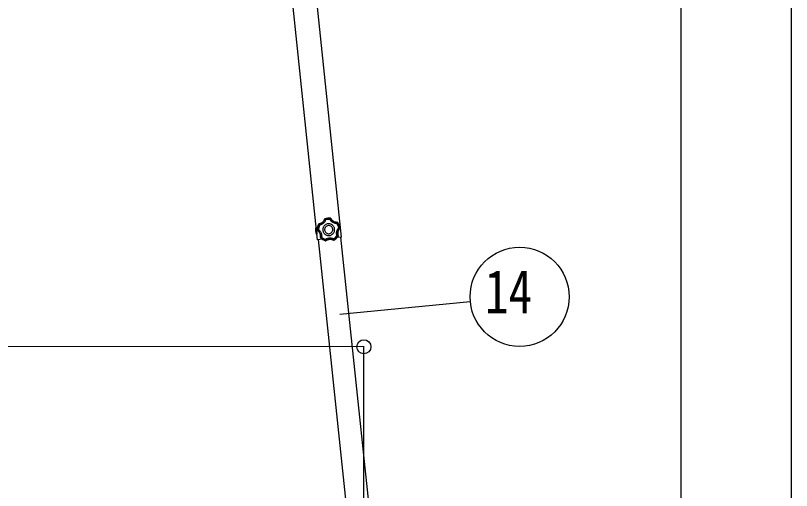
# Model space of a CAD drawing. Units: millimetres, scale not verified. Extents: x -12615 to 12615, y -8910 to 8910.
# Drawn here: x -8831 to -7422, y -4799 to -3936 of the extents above; entities that cross this region are included whole.
import ezdxf
from ezdxf.enums import TextEntityAlignment as Align

# ---------------------------------------------------------------- set-up
doc = ezdxf.new("R2010")
doc.units = ezdxf.units.MM
doc.header["$LTSCALE"] = 40
for name, color, linetype in [('0-4_YKK_13', 4, 'Continuous'), ('0-5_YKK_A1', 4, 'Continuous'), ('0-6_YKK_D', 6, 'Continuous')]:
    doc.layers.add(name, color=color, linetype=linetype)
doc.styles.add('ＭＳ ゴシック', font='')
doc.styles.get('ＭＳ ゴシック').set_extended_font_data('MS Gothic')

msp = doc.modelspace()

# ---------------------------------------------------------------- linework, layer by layer
at = {"layer": '0-4_YKK_13'}
for p, q in [((-8269.77, -4305.34), (-8270.08, -4305.68)), ((-8269.77, -4305.34), (-8270.08, -4305.68)), ((-8269.84, -4305.98), (-8270.08, -4305.68)), ((-8269.53, -4305.65), (-8269.84, -4305.98)), ((-8269.53, -4305.65), (-8269.84, -4305.98)), ((-8269.77, -4305.34), (-8269.53, -4305.65)), ((-8258.88, -4304.71), (-8258.7, -4304.37)), ((-8258.51, -4304.99), (-8258.88, -4304.71)), ((-8258.51, -4304.99), (-8258.88, -4304.72)), ((-8258.34, -4304.65), (-8258.7, -4304.37)), ((-8258.34, -4304.65), (-8258.7, -4304.37)), ((-8258.34, -4304.65), (-8258.51, -4304.99)), ((-8246.63, -4312.13), (-8246.41, -4311.81)), ((-8246.22, -4312.33), (-8246.63, -4312.13)), ((-8246.22, -4312.32), (-8246.63, -4312.13)), ((-8246, -4312), (-8246.41, -4311.81)), ((-8246, -4312), (-8246.41, -4311.81)), ((-8246, -4312), (-8246.22, -4312.32)), ((-8285.76, -4320.54), (-8285.05, -4320.48)), ((-8285.76, -4320.54), (-8285.2, -4327.02)), ((-8284.63, -4333.49), (-8285.2, -4327.02)), ((-8285.05, -4320.48), (-8283.92, -4333.43)), ((-8283.45, -4325.89), (-8283.09, -4325.76)), ((-8283.45, -4325.89), (-8283.22, -4326.29)), ((-8283.45, -4325.89), (-8283.23, -4326.29)), ((-8282.86, -4326.16), (-8283.22, -4326.29)), ((-8283.09, -4325.76), (-8282.86, -4326.16)), ((-8283.08, -4325.76), (-8282.86, -4326.16)), ((-8280.57, -4314.8), (-8280.95, -4315.06)), ((-8280.57, -4314.8), (-8280.95, -4315.06)), ((-8280.68, -4315.34), (-8280.95, -4315.06)), ((-8280.3, -4315.08), (-8280.68, -4315.34)), ((-8280.3, -4315.08), (-8280.68, -4315.34)), ((-8280.57, -4314.8), (-8280.3, -4315.08)), ((-8242.19, -4322.6), (-8242.04, -4322.17)), ((-8242.19, -4322.6), (-8242.04, -4322.17)), ((-8241.81, -4322.66), (-8242.19, -4322.6)), ((-8242.04, -4322.17), (-8241.66, -4322.23)), ((-8241.81, -4322.66), (-8241.66, -4322.23)), ((-8241.81, -4322.66), (-8241.66, -4322.23)), ((-8284.63, -4333.49), (-8283.92, -4333.43)), ((-8277.79, -4339.09), (-8277.44, -4338.92)), ((-8277.79, -4339.09), (-8277.66, -4339.53)), ((-8277.79, -4339.09), (-8277.66, -4339.53)), ((-8277.31, -4339.36), (-8277.66, -4339.53)), ((-8277.44, -4338.92), (-8277.31, -4339.36)), ((-8277.44, -4338.92), (-8277.31, -4339.36)), ((-8245.36, -4336.56), (-8245.31, -4336.11)), ((-8245.36, -4336.56), (-8245.31, -4336.11)), ((-8244.99, -4336.67), (-8245.36, -4336.56)), ((-8245.31, -4336.11), (-8244.94, -4336.22)), ((-8244.99, -4336.67), (-8244.94, -4336.22)), ((-8244.99, -4336.67), (-8244.94, -4336.22)), ((-8268.15, -4344.86), (-8267.7, -4344.77)), ((-8268.15, -4344.86), (-8267.7, -4344.77)), ((-8268.14, -4345.25), (-8268.15, -4344.86)), ((-8268.14, -4345.25), (-8267.69, -4345.16)), ((-8268.14, -4345.25), (-8267.69, -4345.16)), ((-8267.7, -4344.77), (-8267.69, -4345.16)), ((-8253.89, -4343.56), (-8253.43, -4343.57)), ((-8253.83, -4343.95), (-8253.89, -4343.57)), ((-8253.89, -4343.57), (-8253.43, -4343.58)), ((-8253.83, -4343.95), (-8253.37, -4343.96)), ((-8253.83, -4343.95), (-8253.37, -4343.96)), ((-8253.43, -4343.58), (-8253.37, -4343.96))]:
    msp.add_line(p, q, dxfattribs=at)
for points in [[(-8270.08, -4305.68), (-8270.27, -4306.32), (-8270.5, -4306.95), (-8270.73, -4307.49), (-8270.87, -4307.8), (-8271.02, -4308.1), (-8271.17, -4308.39), (-8271.34, -4308.69), (-8271.51, -4308.98), (-8272.13, -4309.87), (-8272.98, -4310.9), (-8273.94, -4311.83), (-8275, -4312.65), (-8276.13, -4313.35), (-8277.1, -4313.84), (-8277.41, -4313.97), (-8277.72, -4314.09), (-8278.04, -4314.21), (-8278.36, -4314.31), (-8278.68, -4314.41), (-8279.25, -4314.56), (-8279.91, -4314.7), (-8280.57, -4314.8)], [(-8280.3, -4315.08), (-8279.65, -4314.97), (-8279, -4314.84), (-8278.42, -4314.69), (-8278.11, -4314.59), (-8277.79, -4314.48), (-8277.48, -4314.37), (-8277.17, -4314.25), (-8276.87, -4314.12), (-8276.37, -4313.89), (-8275.79, -4313.58), (-8275.23, -4313.25), (-8274.93, -4313.05), (-8274.65, -4312.86), (-8274.39, -4312.67), (-8274.12, -4312.46), (-8273.87, -4312.25), (-8273.37, -4311.81), (-8272.46, -4310.87), (-8271.65, -4309.83), (-8271.13, -4309.02), (-8270.81, -4308.44), (-8270.52, -4307.85), (-8270.26, -4307.24), (-8270.03, -4306.62), (-8269.84, -4305.98)], [(-8269.84, -4305.98), (-8269.8, -4306.01), (-8269.73, -4306.07), (-8269.61, -4306.15), (-8269.46, -4306.26), (-8269.29, -4306.39), (-8269.09, -4306.55), (-8268.87, -4306.71), (-8268.63, -4306.9), (-8268.39, -4307.09), (-8268.15, -4307.29), (-8268.39, -4307.95), (-8268.65, -4308.59), (-8268.92, -4309.15), (-8269.08, -4309.46), (-8269.24, -4309.76), (-8269.42, -4310.06), (-8269.6, -4310.36), (-8269.79, -4310.65), (-8270.39, -4311.5), (-8271.28, -4312.56), (-8272.27, -4313.52), (-8272.62, -4313.82), (-8272.89, -4314.04), (-8273.17, -4314.26), (-8273.45, -4314.46), (-8273.73, -4314.66), (-8274.12, -4314.91), (-8274.71, -4315.27), (-8275.31, -4315.6), (-8275.93, -4315.9), (-8276.57, -4316.16), (-8277.22, -4316.4), (-8277.89, -4316.61), (-8278.56, -4316.79), (-8279.24, -4316.94)], [(-8258.7, -4304.37), (-8261.5, -4304.05), (-8264.3, -4304.11), (-8267.07, -4304.54), (-8269.77, -4305.34)], [(-8258.7, -4304.37), (-8261.5, -4304.05), (-8264.3, -4304.11), (-8267.07, -4304.54), (-8269.77, -4305.34)], [(-8258.88, -4304.72), (-8261.57, -4304.42), (-8264.27, -4304.48), (-8266.93, -4304.89), (-8269.53, -4305.65)], [(-8269.53, -4305.65), (-8269.5, -4305.68), (-8269.44, -4305.75), (-8269.34, -4305.86), (-8269.22, -4306), (-8269.07, -4306.17), (-8268.91, -4306.36), (-8268.73, -4306.57), (-8268.54, -4306.8), (-8268.35, -4307.04), (-8268.15, -4307.29)], [(-8259.96, -4306.57), (-8264.09, -4306.47), (-8268.15, -4307.29)], [(-8258.88, -4304.72), (-8258.9, -4304.75), (-8258.95, -4304.83), (-8259.03, -4304.96), (-8259.12, -4305.12), (-8259.24, -4305.31), (-8259.37, -4305.53), (-8259.5, -4305.77), (-8259.65, -4306.03), (-8259.8, -4306.3), (-8259.96, -4306.57)], [(-8258.51, -4304.99), (-8258.54, -4305.02), (-8258.61, -4305.09), (-8258.71, -4305.2), (-8258.84, -4305.33), (-8258.99, -4305.49), (-8259.16, -4305.68), (-8259.35, -4305.88), (-8259.54, -4306.1), (-8259.75, -4306.33), (-8259.96, -4306.57)], [(-8246.63, -4312.13), (-8246.65, -4312.17), (-8246.67, -4312.26), (-8246.72, -4312.4), (-8246.78, -4312.58), (-8246.85, -4312.79), (-8246.93, -4313.02), (-8247.03, -4313.28), (-8247.13, -4313.56), (-8247.24, -4313.85), (-8247.35, -4314.15), (-8248.06, -4314.12), (-8248.76, -4314.06), (-8249.45, -4313.97), (-8250.15, -4313.85), (-8250.83, -4313.69), (-8251.84, -4313.39), (-8253.13, -4312.88), (-8254.37, -4312.25), (-8254.9, -4311.94), (-8255.2, -4311.75), (-8255.49, -4311.55), (-8255.77, -4311.35), (-8256.05, -4311.14), (-8256.4, -4310.87), (-8256.92, -4310.41), (-8257.43, -4309.93), (-8257.91, -4309.43), (-8258.37, -4308.9), (-8258.81, -4308.35), (-8259.22, -4307.78), (-8259.6, -4307.18), (-8259.96, -4306.57)], [(-8258.51, -4304.99), (-8258.21, -4305.59), (-8257.88, -4306.16), (-8257.52, -4306.72), (-8257.13, -4307.25), (-8256.71, -4307.77), (-8256.27, -4308.26), (-8255.8, -4308.72), (-8255.31, -4309.16), (-8254.97, -4309.44), (-8254.71, -4309.64), (-8254.45, -4309.84), (-8254.17, -4310.02), (-8253.89, -4310.21), (-8253.52, -4310.43), (-8252.35, -4311.04), (-8251.13, -4311.51), (-8250.18, -4311.79), (-8249.85, -4311.86), (-8249.53, -4311.93), (-8249.2, -4311.98), (-8248.87, -4312.03), (-8248.54, -4312.07), (-8247.96, -4312.12), (-8247.3, -4312.14), (-8246.63, -4312.13)], [(-8246.41, -4311.81), (-8247.09, -4311.83), (-8247.76, -4311.81), (-8248.34, -4311.76), (-8248.67, -4311.72), (-8249.01, -4311.67), (-8249.34, -4311.61), (-8249.67, -4311.54), (-8249.99, -4311.47), (-8251.04, -4311.16), (-8252.27, -4310.67), (-8253.46, -4310.04), (-8254.57, -4309.29), (-8255.58, -4308.43), (-8256.34, -4307.65), (-8256.56, -4307.4), (-8256.78, -4307.14), (-8256.99, -4306.87), (-8257.18, -4306.6), (-8257.38, -4306.33), (-8257.7, -4305.83), (-8258.03, -4305.25), (-8258.34, -4304.65)], [(-8246.22, -4312.33), (-8246.24, -4312.36), (-8246.29, -4312.45), (-8246.36, -4312.57), (-8246.46, -4312.73), (-8246.57, -4312.92), (-8246.7, -4313.14), (-8246.85, -4313.37), (-8247.01, -4313.62), (-8247.18, -4313.88), (-8247.35, -4314.15)], [(-8242.04, -4322.17), (-8242.59, -4319.51), (-8243.48, -4316.97), (-8244.69, -4314.56), (-8246.22, -4312.33)], [(-8241.65, -4322.23), (-8242.22, -4319.47), (-8243.14, -4316.82), (-8244.4, -4314.32), (-8246, -4312)], [(-8241.66, -4322.23), (-8242.22, -4319.47), (-8243.14, -4316.83), (-8244.4, -4314.32), (-8246, -4312)], [(-8280.95, -4315.06), (-8282.12, -4317.62), (-8282.93, -4320.31), (-8283.38, -4323.07), (-8283.45, -4325.89)], [(-8280.95, -4315.06), (-8282.12, -4317.62), (-8282.93, -4320.31), (-8283.38, -4323.07), (-8283.45, -4325.89)], [(-8283.23, -4326.29), (-8282.67, -4326.67), (-8282.14, -4327.08), (-8281.7, -4327.47), (-8281.45, -4327.69), (-8281.21, -4327.93), (-8280.98, -4328.17), (-8280.75, -4328.42), (-8280.53, -4328.67), (-8279.87, -4329.53), (-8279.16, -4330.66), (-8278.57, -4331.86), (-8278.11, -4333.12), (-8277.79, -4334.41), (-8277.64, -4335.49), (-8277.61, -4335.82), (-8277.59, -4336.16), (-8277.57, -4336.5), (-8277.57, -4336.83), (-8277.58, -4337.17), (-8277.61, -4337.75), (-8277.68, -4338.42), (-8277.79, -4339.09)], [(-8280.68, -4315.34), (-8281.79, -4317.81), (-8282.57, -4320.39), (-8283, -4323.05), (-8283.08, -4325.76)], [(-8283.08, -4325.76), (-8283.04, -4325.74), (-8282.96, -4325.7), (-8282.82, -4325.64), (-8282.65, -4325.57), (-8282.45, -4325.48), (-8282.21, -4325.39), (-8281.96, -4325.28), (-8281.68, -4325.17), (-8281.39, -4325.06), (-8281.09, -4324.95)], [(-8282.86, -4326.16), (-8282.82, -4326.13), (-8282.75, -4326.08), (-8282.63, -4325.99), (-8282.48, -4325.88), (-8282.3, -4325.76), (-8282.09, -4325.61), (-8281.87, -4325.46), (-8281.62, -4325.29), (-8281.36, -4325.12), (-8281.09, -4324.95), (-8280.54, -4325.38), (-8280.02, -4325.83), (-8279.57, -4326.26), (-8279.32, -4326.5), (-8279.08, -4326.76), (-8278.85, -4327.02), (-8278.62, -4327.28), (-8278.4, -4327.55), (-8277.78, -4328.39), (-8277.06, -4329.56), (-8276.44, -4330.8), (-8276.26, -4331.23), (-8276.14, -4331.55), (-8276.02, -4331.88), (-8275.91, -4332.21), (-8275.81, -4332.54), (-8275.69, -4332.98), (-8275.53, -4333.65), (-8275.41, -4334.33), (-8275.32, -4335.01), (-8275.26, -4335.7), (-8275.23, -4336.4), (-8275.24, -4337.09), (-8275.28, -4337.79), (-8275.35, -4338.49)], [(-8277.44, -4338.92), (-8277.34, -4338.26), (-8277.27, -4337.6), (-8277.24, -4337.01), (-8277.23, -4336.68), (-8277.23, -4336.35), (-8277.25, -4336.01), (-8277.27, -4335.68), (-8277.29, -4335.36), (-8277.36, -4334.81), (-8277.47, -4334.17), (-8277.62, -4333.53), (-8277.71, -4333.18), (-8277.81, -4332.86), (-8277.91, -4332.55), (-8278.02, -4332.23), (-8278.14, -4331.92), (-8278.41, -4331.32), (-8279.02, -4330.15), (-8279.76, -4329.06), (-8280.37, -4328.32), (-8280.82, -4327.84), (-8281.3, -4327.38), (-8281.79, -4326.94), (-8282.32, -4326.54), (-8282.86, -4326.16)], [(-8280.68, -4315.34), (-8280.67, -4315.35), (-8280.65, -4315.37), (-8280.63, -4315.4), (-8280.6, -4315.43), (-8280.56, -4315.48), (-8280.52, -4315.53), (-8280.47, -4315.58), (-8280.41, -4315.65), (-8280.35, -4315.72), (-8280.29, -4315.79), (-8280.21, -4315.89), (-8280.05, -4316.06), (-8279.88, -4316.26), (-8279.73, -4316.41), (-8279.64, -4316.52), (-8279.54, -4316.62), (-8279.44, -4316.73), (-8279.34, -4316.83), (-8279.24, -4316.94), (-8280.62, -4320.84), (-8281.09, -4324.95)], [(-8280.3, -4315.08), (-8280.3, -4315.09), (-8280.28, -4315.11), (-8280.27, -4315.14), (-8280.25, -4315.19), (-8280.22, -4315.24), (-8280.19, -4315.29), (-8280.15, -4315.36), (-8280.11, -4315.43), (-8280.07, -4315.52), (-8280.02, -4315.6), (-8279.96, -4315.71), (-8279.84, -4315.92), (-8279.72, -4316.14), (-8279.61, -4316.32), (-8279.54, -4316.44), (-8279.47, -4316.56), (-8279.4, -4316.69), (-8279.32, -4316.81), (-8279.24, -4316.94)], [(-8251.71, -4324.09), (-8251.86, -4322.99), (-8252.12, -4321.94), (-8252.48, -4320.93), (-8252.92, -4319.98), (-8253.46, -4319.08), (-8254.08, -4318.24), (-8254.77, -4317.46), (-8255.53, -4316.76), (-8256.35, -4316.13), (-8257.23, -4315.59), (-8258.17, -4315.12), (-8259.15, -4314.75), (-8260.17, -4314.48), (-8261.22, -4314.3), (-8262.3, -4314.23), (-8263.41, -4314.28), (-8264.5, -4314.43), (-8265.56, -4314.68), (-8266.56, -4315.04), (-8267.52, -4315.49), (-8268.42, -4316.02), (-8269.26, -4316.64), (-8270.04, -4317.33), (-8270.74, -4318.09), (-8271.37, -4318.92), (-8271.91, -4319.8), (-8272.37, -4320.73), (-8272.74, -4321.71), (-8273.02, -4322.73), (-8273.19, -4323.78), (-8273.26, -4324.87), (-8273.22, -4325.97), (-8273.07, -4327.07), (-8272.81, -4328.12), (-8272.46, -4329.13), (-8272.01, -4330.08), (-8271.48, -4330.98), (-8270.86, -4331.82), (-8270.17, -4332.6)], [(-8270.17, -4332.6), (-8269.41, -4333.3), (-8268.58, -4333.93), (-8267.7, -4334.47), (-8266.77, -4334.94), (-8265.79, -4335.31), (-8264.77, -4335.58), (-8263.71, -4335.76), (-8262.63, -4335.83), (-8261.53, -4335.79), (-8260.43, -4335.63), (-8259.38, -4335.38), (-8258.37, -4335.02), (-8257.41, -4334.57), (-8256.51, -4334.04), (-8255.67, -4333.42), (-8254.9, -4332.73), (-8254.2, -4331.97), (-8253.57, -4331.15), (-8253.02, -4330.26), (-8252.56, -4329.33), (-8252.19, -4328.35), (-8251.92, -4327.33), (-8251.74, -4326.28), (-8251.67, -4325.19), (-8251.71, -4324.09)], [(-8245.31, -4336.11), (-8245.35, -4336.11), (-8245.45, -4336.11), (-8245.59, -4336.11), (-8245.77, -4336.1), (-8246, -4336.1), (-8246.25, -4336.09), (-8246.52, -4336.09), (-8246.82, -4336.08), (-8247.13, -4336.06), (-8247.45, -4336.04), (-8247.64, -4335.37), (-8247.8, -4334.68), (-8247.93, -4333.99), (-8248.02, -4333.29), (-8248.08, -4332.59), (-8248.11, -4331.54), (-8248.03, -4330.16), (-8247.81, -4328.78), (-8247.68, -4328.18), (-8247.59, -4327.84), (-8247.49, -4327.5), (-8247.39, -4327.17), (-8247.27, -4326.84), (-8247.12, -4326.43), (-8246.85, -4325.78), (-8246.55, -4325.16), (-8246.22, -4324.54), (-8245.86, -4323.94), (-8245.47, -4323.35), (-8245.06, -4322.79), (-8244.61, -4322.24), (-8244.14, -4321.72)], [(-8244.14, -4321.72), (-8245.32, -4317.75), (-8247.35, -4314.15)], [(-8242.19, -4322.6), (-8242.66, -4323.07), (-8243.1, -4323.56), (-8243.52, -4324.08), (-8243.91, -4324.61), (-8244.27, -4325.17), (-8244.6, -4325.74), (-8244.9, -4326.33), (-8245.16, -4326.93), (-8245.32, -4327.34), (-8245.43, -4327.65), (-8245.54, -4327.96), (-8245.63, -4328.28), (-8245.72, -4328.6), (-8245.82, -4329.03), (-8246.03, -4330.33), (-8246.11, -4331.64), (-8246.07, -4332.63), (-8246.04, -4332.96), (-8246.01, -4333.29), (-8245.96, -4333.62), (-8245.9, -4333.94), (-8245.84, -4334.27), (-8245.71, -4334.84), (-8245.52, -4335.48), (-8245.31, -4336.11)], [(-8244.94, -4336.22), (-8245.16, -4335.58), (-8245.34, -4334.94), (-8245.48, -4334.36), (-8245.54, -4334.04), (-8245.6, -4333.7), (-8245.65, -4333.37), (-8245.68, -4333.04), (-8245.71, -4332.7), (-8245.75, -4331.62), (-8245.66, -4330.29), (-8245.43, -4328.97), (-8245.06, -4327.68), (-8244.55, -4326.45), (-8244.05, -4325.49), (-8243.88, -4325.2), (-8243.69, -4324.91), (-8243.51, -4324.63), (-8243.31, -4324.36), (-8243.11, -4324.09), (-8242.74, -4323.64), (-8242.29, -4323.14), (-8241.81, -4322.66)], [(-8242.04, -4322.17), (-8242.08, -4322.15), (-8242.17, -4322.13), (-8242.31, -4322.1), (-8242.5, -4322.06), (-8242.71, -4322.01), (-8242.96, -4321.95), (-8243.23, -4321.9), (-8243.52, -4321.84), (-8243.83, -4321.78), (-8244.14, -4321.72)], [(-8242.19, -4322.6), (-8242.23, -4322.58), (-8242.31, -4322.54), (-8242.44, -4322.48), (-8242.61, -4322.4), (-8242.81, -4322.3), (-8243.04, -4322.2), (-8243.29, -4322.08), (-8243.56, -4321.96), (-8243.85, -4321.84), (-8244.14, -4321.72)], [(-8277.66, -4339.53), (-8275.59, -4341.43), (-8273.28, -4343.03), (-8270.79, -4344.31), (-8268.14, -4345.25)], [(-8277.66, -4339.53), (-8275.58, -4341.43), (-8273.28, -4343.03), (-8270.79, -4344.31), (-8268.14, -4345.25)], [(-8277.44, -4338.92), (-8277.4, -4338.91), (-8277.31, -4338.89), (-8277.17, -4338.87), (-8276.99, -4338.83), (-8276.77, -4338.79), (-8276.52, -4338.74), (-8276.25, -4338.69), (-8275.96, -4338.63), (-8275.66, -4338.56), (-8275.35, -4338.49)], [(-8277.31, -4339.36), (-8277.27, -4339.34), (-8277.18, -4339.3), (-8277.05, -4339.25), (-8276.88, -4339.18), (-8276.67, -4339.09), (-8276.44, -4338.99), (-8276.19, -4338.87), (-8275.92, -4338.75), (-8275.64, -4338.62), (-8275.35, -4338.49)], [(-8277.31, -4339.36), (-8275.31, -4341.18), (-8273.09, -4342.71), (-8270.7, -4343.95), (-8268.15, -4344.86)], [(-8275.35, -4338.49), (-8272.06, -4341), (-8268.3, -4342.72)], [(-8267.7, -4344.77), (-8267.71, -4344.73), (-8267.74, -4344.64), (-8267.78, -4344.5), (-8267.84, -4344.33), (-8267.91, -4344.12), (-8267.98, -4343.88), (-8268.06, -4343.61), (-8268.14, -4343.32), (-8268.22, -4343.03), (-8268.3, -4342.72), (-8267.72, -4342.33), (-8267.11, -4341.96), (-8266.5, -4341.63), (-8265.86, -4341.32), (-8265.21, -4341.05), (-8264.23, -4340.7), (-8262.88, -4340.35), (-8261.51, -4340.13), (-8260.9, -4340.07), (-8260.54, -4340.05), (-8260.19, -4340.04), (-8259.84, -4340.04), (-8259.49, -4340.04), (-8259.05, -4340.06), (-8258.36, -4340.12), (-8257.67, -4340.2), (-8256.98, -4340.33), (-8256.3, -4340.48), (-8255.62, -4340.67), (-8254.95, -4340.9), (-8254.3, -4341.15), (-8253.65, -4341.44)], [(-8253.89, -4343.56), (-8253.88, -4343.52), (-8253.87, -4343.43), (-8253.85, -4343.29), (-8253.83, -4343.1), (-8253.8, -4342.88), (-8253.77, -4342.63), (-8253.74, -4342.36), (-8253.71, -4342.06), (-8253.68, -4341.75), (-8253.65, -4341.44)], [(-8253.65, -4341.44), (-8250.25, -4339.09), (-8247.45, -4336.04)], [(-8253.43, -4343.57), (-8253.43, -4343.53), (-8253.44, -4343.44), (-8253.45, -4343.29), (-8253.47, -4343.11), (-8253.49, -4342.88), (-8253.51, -4342.63), (-8253.54, -4342.36), (-8253.57, -4342.06), (-8253.61, -4341.75), (-8253.65, -4341.44)], [(-8253.43, -4343.57), (-8251.08, -4342.23), (-8248.93, -4340.6), (-8247.02, -4338.7), (-8245.36, -4336.56)], [(-8253.37, -4343.96), (-8250.92, -4342.57), (-8248.69, -4340.88), (-8246.7, -4338.9), (-8244.99, -4336.67)], [(-8253.37, -4343.96), (-8250.92, -4342.57), (-8248.69, -4340.88), (-8246.7, -4338.9), (-8244.99, -4336.67)], [(-8245.36, -4336.56), (-8245.41, -4336.55), (-8245.5, -4336.53), (-8245.64, -4336.5), (-8245.82, -4336.46), (-8246.04, -4336.41), (-8246.28, -4336.35), (-8246.55, -4336.28), (-8246.84, -4336.21), (-8247.14, -4336.13), (-8247.45, -4336.04)], [(-8268.15, -4344.86), (-8268.15, -4344.82), (-8268.16, -4344.72), (-8268.17, -4344.58), (-8268.19, -4344.39), (-8268.21, -4344.17), (-8268.23, -4343.92), (-8268.25, -4343.64), (-8268.27, -4343.35), (-8268.29, -4343.04), (-8268.3, -4342.72)], [(-8253.89, -4343.57), (-8254.48, -4343.26), (-8255.09, -4342.99), (-8255.71, -4342.75), (-8256.34, -4342.55), (-8256.98, -4342.38), (-8257.62, -4342.24), (-8258.27, -4342.14), (-8258.93, -4342.07), (-8259.37, -4342.05), (-8259.7, -4342.04), (-8260.03, -4342.04), (-8260.36, -4342.05), (-8260.69, -4342.06), (-8261.13, -4342.1), (-8262.43, -4342.3), (-8263.7, -4342.63), (-8264.63, -4342.97), (-8264.93, -4343.1), (-8265.24, -4343.24), (-8265.53, -4343.38), (-8265.83, -4343.54), (-8266.12, -4343.7), (-8266.62, -4344), (-8267.17, -4344.37), (-8267.7, -4344.77)], [(-8267.69, -4345.16), (-8267.15, -4344.75), (-8266.6, -4344.38), (-8266.1, -4344.07), (-8265.8, -4343.91), (-8265.5, -4343.75), (-8265.2, -4343.61), (-8264.9, -4343.47), (-8264.59, -4343.34), (-8263.56, -4342.97), (-8262.27, -4342.64), (-8260.95, -4342.45), (-8259.61, -4342.41), (-8258.28, -4342.51), (-8257.21, -4342.69), (-8256.88, -4342.76), (-8256.55, -4342.85), (-8256.23, -4342.94), (-8255.91, -4343.04), (-8255.59, -4343.15), (-8255.05, -4343.36), (-8254.43, -4343.64), (-8253.83, -4343.95)]]:
    msp.add_lwpolyline(points, dxfattribs=at)
msp.add_lwpolyline([(-8254.99, -4324.38), (-8255.28, -4322.88), (-8255.84, -4321.52), (-8256.64, -4320.31), (-8257.64, -4319.28), (-8258.83, -4318.47), (-8260.16, -4317.89), (-8261.6, -4317.58), (-8263.12, -4317.56), (-8264.61, -4317.84), (-8265.98, -4318.4), (-8267.19, -4319.2), (-8268.22, -4320.21), (-8269.03, -4321.39), (-8269.61, -4322.72), (-8269.92, -4324.16), (-8269.94, -4325.68), (-8269.66, -4327.18), (-8269.1, -4328.54), (-8268.3, -4329.75), (-8267.29, -4330.78), (-8266.1, -4331.59), (-8264.77, -4332.17), (-8263.33, -4332.48), (-8261.81, -4332.5), (-8260.32, -4332.22), (-8258.96, -4331.66), (-8257.75, -4330.86), (-8256.72, -4329.85), (-8255.9, -4328.67), (-8255.33, -4327.34), (-8255.01, -4325.9)], close=True, dxfattribs=at)
msp.add_arc((-8266.35, -4325.37), 20, 166.03443, 203.96557, dxfattribs=at)
at = {"layer": '0-5_YKK_A1'}
for p, q in [((-8238.92, -4338.64), (-8406.16, -2747.41)), ((-8282.67, -4343.24), (-8449.92, -2752.01)), ((-8238.92, -4338.64), (-8247.27, -4339.52)), ((-8181.84, -4896.07), (-8240.41, -4338.8)), ((-8274.32, -4342.36), (-8282.67, -4343.24)), ((-8222.58, -4900.68), (-8281.18, -4343.09))]:
    msp.add_line(p, q, dxfattribs=at)
at = {"layer": '0-6_YKK_D'}
for p, q in [((-7421.76, -4925.32), (-7421.76, -2518.91)), ((-7622.56, -2722.75), (-7622.56, -4925.32)), ((-8242.37, -4478.43), (-8005.19, -4455.65)), ((-8198.54, -4537.74), (-10317.99, -4536.14)), ((-8198.83, -4919.24), (-8198.54, -4536.74))]:
    msp.add_line(p, q, dxfattribs=at)
for centre, radius in [((-7915.6, -4447.05), 90), ((-8198.54, -4537.74), 12.75)]:
    msp.add_circle(centre, radius, dxfattribs=at)

# ---------------------------------------------------------------- texts
at = {"layer": '0-6_YKK_D', "style": 'ＭＳ ゴシック', "width": 0.8}
msp.add_text('14', height=79.18, dxfattribs=at).set_placement((-7978.96, -4501.05), align=Align.BOTTOM_LEFT)

doc.saveas('drawing.dxf')
